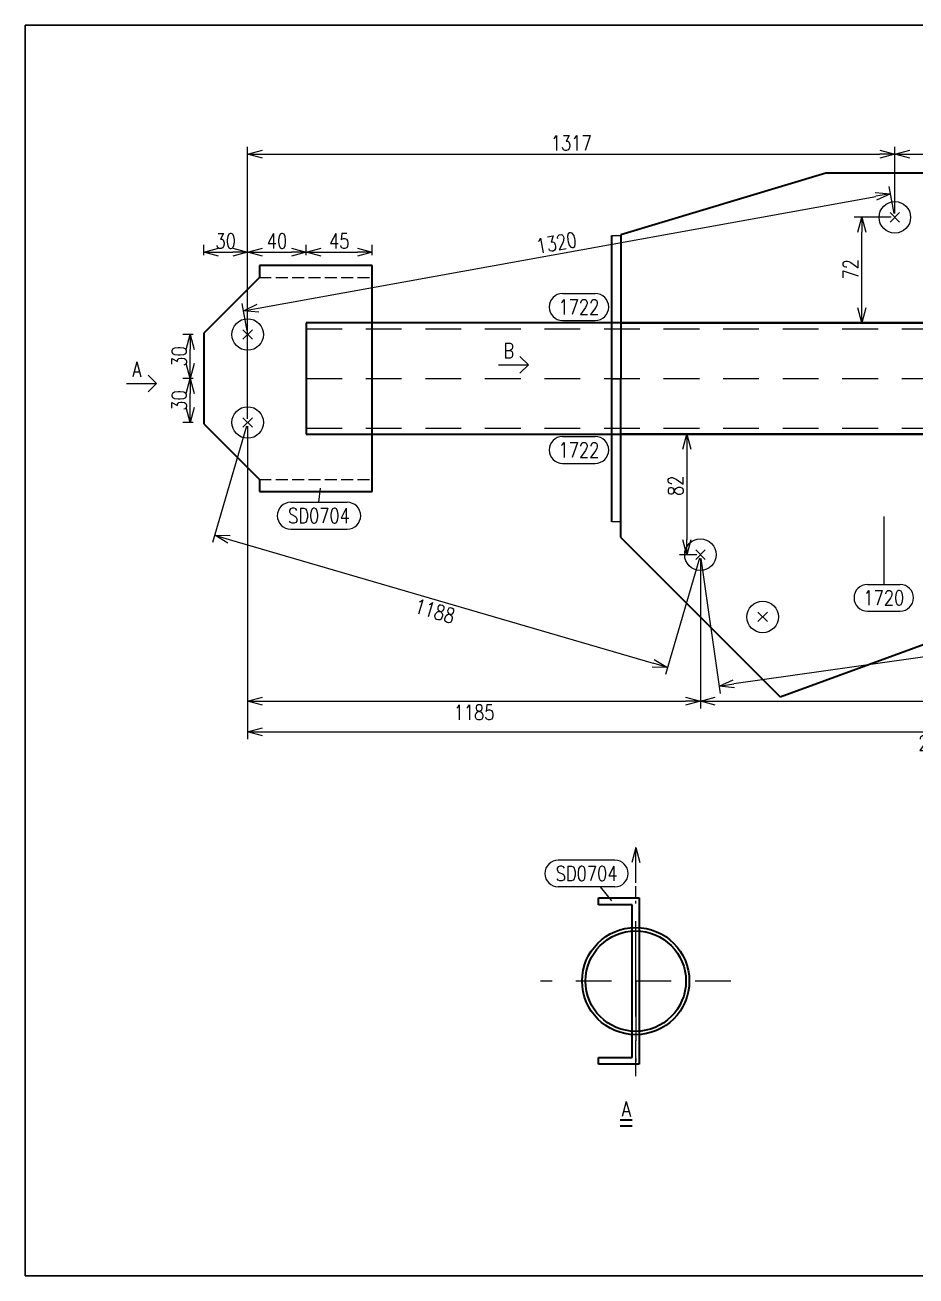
# Model space of a CAD drawing. Extents: x 154981 to 165753, y -86801 to -82885.
# Drawn here: x 159243.1 to 159392.7, y -83946.7 to -83736.7 of the extents above; entities that cross this region are included whole.
import ezdxf
from ezdxf.enums import TextEntityAlignment as Align

# ---------------------------------------------------------------- set-up
doc = ezdxf.new("R2010")
doc.units = 0
doc.header["$MEASUREMENT"] = 0
for name, pattern in [('虚线', [2.75, 2, -0.75]), ('长一点画线', [16.5, 10, -3, 0.5, -3]), ('长虚线', [10, 6, -4])]:
    doc.linetypes.add(name, pattern=pattern)
doc.layers.get('0').update_dxf_attribs({"linetype": 'CONTINUOUS', "lineweight": 25})
doc.layers.get('Defpoints').update_dxf_attribs({"linetype": 'CONTINUOUS'})
doc.layers.add('4', color=7, linetype='CONTINUOUS', lineweight=25)
doc.layers.add('5', color=7, linetype='CONTINUOUS', lineweight=25)
doc.styles.add('DimFont', font='simplex.shx', dxfattribs={"width": 0.8, "bigfont": 'gbhzfs.shx'})
doc.styles.get("Standard").update_dxf_attribs({"font": 'simplex.shx', "width": 0.7, "height": 3, "bigfont": 'gbhzfs.shx'})
doc.dimstyles.new('DHDxfDimStyleOpen30', dxfattribs={"dimtxt": 2.5, "dimasz": 2.5, "dimexe": 1.25, "dimexo": 0.625, "dimtad": 2, "dimtxsty": 'DimFont', "dimblk": 'OPEN30', "dimblk1": 'OPEN30', "dimblk2": 'OPEN30', "dimcen": 2.5, "dimadec": 0, "dimazin": 0, "dimtfac": 1, "dimtmove": 0, "dimatfit": 3, "dimfxl": 0, "dimarcsym": 0})

# ---------------------------------------------------------------- blocks, each defined once
blk = doc.blocks.new('_OPEN30')
at = {"color": 0, "linetype": 'ByBlock', "lineweight": -2}
for p, q in [((-1, 0.268), (0, 0)), ((0, 0), (-1, -0.268)), ((0, 0), (-1, 0))]:
    blk.add_line(p, q, dxfattribs=at)
blk = doc.blocks.new('*D823')
at = {"layer": '5', "color": 3, "linetype": 'Continuous', "lineweight": -2}
for p, q in [((159512.57, -83804.01), (159512.57, -83851.43)), ((159356.52, -83826.21), (159356.52, -83851.43)), ((159359.02, -83850.18), (159510.07, -83850.18))]:
    blk.add_line(p, q, dxfattribs=at)
at = {"layer": 'Defpoints', "color": 0, "linetype": 'Continuous'}
for p in [(159512.57, -83803.39), (159356.52, -83825.59), (159512.57, -83850.18)]:
    blk.add_point(p, dxfattribs=at)
at = {"layer": '5', "color": 3, "linetype": 'Continuous', "lineweight": -2, "xscale": 2.5, "yscale": 2.5, "zscale": 2.5, "rotation": 180}
blk.add_blockref('_OPEN30', (159356.52, -83850.18), dxfattribs=at)
at = {"layer": '5', "color": 3, "linetype": 'Continuous', "lineweight": -2, "xscale": 2.5, "yscale": 2.5, "zscale": 2.5}
blk.add_blockref('_OPEN30', (159512.57, -83850.18), dxfattribs=at)
at = {"layer": '5', "color": 6, "linetype": 'Continuous', "lineweight": 18, "insert": (159434.54, -83852.06), "char_height": 2.5, "attachment_point": 5, "line_spacing_factor": 0.6, "style": 'DimFont'}
blk.add_mtext('1510', dxfattribs=at)
blk = doc.blocks.new('*D822')
at = {"layer": '5', "color": 3, "linetype": 'Continuous', "lineweight": -2}
for p, q in [((159280.5, -83804.01), (159280.5, -83851.43)), ((159356.52, -83826.21), (159356.52, -83851.43)), ((159283, -83850.18), (159354.02, -83850.18))]:
    blk.add_line(p, q, dxfattribs=at)
at = {"layer": 'Defpoints', "color": 0, "linetype": 'Continuous'}
for p in [(159280.5, -83803.39), (159356.52, -83825.59), (159356.52, -83850.18)]:
    blk.add_point(p, dxfattribs=at)
at = {"layer": '5', "color": 3, "linetype": 'Continuous', "lineweight": -2, "xscale": 2.5, "yscale": 2.5, "zscale": 2.5, "rotation": 180}
blk.add_blockref('_OPEN30', (159280.5, -83850.18), dxfattribs=at)
at = {"layer": '5', "color": 3, "linetype": 'Continuous', "lineweight": -2, "xscale": 2.5, "yscale": 2.5, "zscale": 2.5}
blk.add_blockref('_OPEN30', (159356.52, -83850.18), dxfattribs=at)
at = {"layer": '5', "color": 6, "linetype": 'Continuous', "lineweight": 18, "insert": (159318.51, -83852.06), "char_height": 2.5, "attachment_point": 5, "line_spacing_factor": 0.6, "style": 'DimFont'}
blk.add_mtext('1185', dxfattribs=at)
blk = doc.blocks.new('*D820')
at = {"layer": '5', "color": 3, "linetype": 'Continuous', "lineweight": -2}
for p, q in [((159389.16, -83768.32), (159389.16, -83757.1)), ((159391.66, -83758.35), (159401.43, -83758.35)), ((159403.93, -83768.32), (159403.93, -83757.1))]:
    blk.add_line(p, q, dxfattribs=at)
at = {"layer": 'Defpoints', "color": 0, "linetype": 'Continuous'}
for p in [(159403.93, -83758.35), (159389.16, -83768.95), (159403.93, -83768.95)]:
    blk.add_point(p, dxfattribs=at)
at = {"layer": '5', "color": 3, "linetype": 'Continuous', "lineweight": -2, "xscale": 2.5, "yscale": 2.5, "zscale": 2.5, "rotation": 180}
blk.add_blockref('_OPEN30', (159389.16, -83758.35), dxfattribs=at)
at = {"layer": '5', "color": 3, "linetype": 'Continuous', "lineweight": -2, "xscale": 2.5, "yscale": 2.5, "zscale": 2.5}
blk.add_blockref('_OPEN30', (159403.93, -83758.35), dxfattribs=at)
at = {"layer": '5', "color": 6, "linetype": 'Continuous', "lineweight": 18, "insert": (159396.54, -83756.48), "char_height": 2.5, "attachment_point": 5, "line_spacing_factor": 0.6, "style": 'DimFont'}
blk.add_mtext('60', dxfattribs=at)
blk = doc.blocks.new('*D819')
at = {"layer": '5', "color": 3, "linetype": 'Continuous', "lineweight": -2}
for p, q in [((159280.5, -83802.76), (159280.5, -83757.1)), ((159283, -83758.35), (159386.66, -83758.35)), ((159389.16, -83768.32), (159389.16, -83757.1))]:
    blk.add_line(p, q, dxfattribs=at)
at = {"layer": 'Defpoints', "color": 0, "linetype": 'Continuous'}
for p in [(159389.16, -83758.35), (159389.16, -83768.95), (159280.5, -83803.39)]:
    blk.add_point(p, dxfattribs=at)
at = {"layer": '5', "color": 3, "linetype": 'Continuous', "lineweight": -2, "xscale": 2.5, "yscale": 2.5, "zscale": 2.5, "rotation": 180}
blk.add_blockref('_OPEN30', (159280.5, -83758.35), dxfattribs=at)
at = {"layer": '5', "color": 3, "linetype": 'Continuous', "lineweight": -2, "xscale": 2.5, "yscale": 2.5, "zscale": 2.5}
blk.add_blockref('_OPEN30', (159389.16, -83758.35), dxfattribs=at)
at = {"layer": '5', "color": 6, "linetype": 'Continuous', "lineweight": 18, "insert": (159334.83, -83756.48), "char_height": 2.5, "attachment_point": 5, "line_spacing_factor": 0.6, "style": 'DimFont'}
blk.add_mtext('1317', dxfattribs=at)
blk = doc.blocks.new('*D818')
at = {"layer": '5', "color": 3, "linetype": 'Continuous', "lineweight": -2}
for p, q in [((159280.5, -83804.01), (159280.5, -83856.56)), ((159512.57, -83804.01), (159512.57, -83856.56)), ((159283, -83855.31), (159510.07, -83855.31))]:
    blk.add_line(p, q, dxfattribs=at)
at = {"layer": 'Defpoints', "color": 0, "linetype": 'Continuous'}
for p in [(159280.5, -83803.39), (159512.57, -83803.39), (159512.57, -83855.31)]:
    blk.add_point(p, dxfattribs=at)
at = {"layer": '5', "color": 3, "linetype": 'Continuous', "lineweight": -2, "xscale": 2.5, "yscale": 2.5, "zscale": 2.5, "rotation": 180}
blk.add_blockref('_OPEN30', (159280.5, -83855.31), dxfattribs=at)
at = {"layer": '5', "color": 3, "linetype": 'Continuous', "lineweight": -2, "xscale": 2.5, "yscale": 2.5, "zscale": 2.5}
blk.add_blockref('_OPEN30', (159512.57, -83855.31), dxfattribs=at)
at = {"layer": '5', "color": 6, "linetype": 'Continuous', "lineweight": 18, "insert": (159396.54, -83857.18), "char_height": 2.5, "attachment_point": 5, "line_spacing_factor": 0.6, "style": 'DimFont'}
blk.add_mtext('2694', dxfattribs=at)
blk = doc.blocks.new('*D817')
at = {"layer": '5', "color": 3, "linetype": 'Continuous', "lineweight": -2}
for p, q in [((159355.89, -83805.36), (159352.99, -83805.36)), ((159354.24, -83807.86), (159354.24, -83823.09)), ((159355.89, -83825.59), (159352.99, -83825.59))]:
    blk.add_line(p, q, dxfattribs=at)
at = {"layer": 'Defpoints', "color": 0, "linetype": 'Continuous'}
for p in [(159356.52, -83805.36), (159354.24, -83825.59), (159356.52, -83825.59)]:
    blk.add_point(p, dxfattribs=at)
at = {"layer": '5', "color": 3, "linetype": 'Continuous', "lineweight": -2, "xscale": 2.5, "yscale": 2.5, "zscale": 2.5}
for p, rotation in [((159354.24, -83805.36), 90), ((159354.24, -83825.59), 270)]:
    blk.add_blockref('_OPEN30', p, dxfattribs=dict(at, rotation=rotation))
at = {"layer": '5', "color": 6, "linetype": 'Continuous', "lineweight": 18, "insert": (159352.37, -83814.01), "char_height": 2.5, "attachment_point": 5, "rotation": 90, "line_spacing_factor": 0.6, "style": 'DimFont'}
blk.add_mtext('82', dxfattribs=at)
blk = doc.blocks.new('*D815')
at = {"layer": '5', "color": 3, "linetype": 'Continuous', "lineweight": -2}
for p, q in [((159388.54, -83768.95), (159382.35, -83768.95)), ((159383.6, -83784.15), (159383.6, -83771.45)), ((159388.54, -83786.65), (159382.35, -83786.65))]:
    blk.add_line(p, q, dxfattribs=at)
at = {"layer": 'Defpoints', "color": 0, "linetype": 'Continuous'}
for p in [(159383.6, -83768.95), (159389.16, -83768.95), (159389.16, -83786.65)]:
    blk.add_point(p, dxfattribs=at)
at = {"layer": '5', "color": 3, "linetype": 'Continuous', "lineweight": -2, "xscale": 2.5, "yscale": 2.5, "zscale": 2.5}
for p, rotation in [((159383.6, -83768.95), 90), ((159383.6, -83786.65), 270)]:
    blk.add_blockref('_OPEN30', p, dxfattribs=dict(at, rotation=rotation))
at = {"layer": '5', "color": 6, "linetype": 'Continuous', "lineweight": 18, "insert": (159381.73, -83777.67), "char_height": 2.5, "attachment_point": 5, "rotation": 90, "line_spacing_factor": 0.6, "style": 'DimFont'}
blk.add_mtext('72', dxfattribs=at)
blk = doc.blocks.new('*D814')
at = {"layer": '5', "color": 3, "linetype": 'Continuous', "lineweight": -2}
for p, q in [((159512.66, -83804.01), (159515.88, -83826.66)), ((159356.61, -83826.21), (159359.83, -83848.86)), ((159513.23, -83825.78), (159362.13, -83847.27))]:
    blk.add_line(p, q, dxfattribs=at)
at = {"layer": 'Defpoints', "color": 0, "linetype": 'Continuous'}
for p in [(159512.57, -83803.39), (159356.52, -83825.59), (159359.65, -83847.63)]:
    blk.add_point(p, dxfattribs=at)
at = {"layer": '5', "color": 3, "linetype": 'Continuous', "lineweight": -2, "xscale": 2.5, "yscale": 2.5, "zscale": 2.5}
for p, rotation in [((159515.71, -83825.42), 8.096775266999519), ((159359.65, -83847.63), 188.0967752669995)]:
    blk.add_blockref('_OPEN30', p, dxfattribs=dict(at, rotation=rotation))
at = {"layer": '5', "color": 6, "linetype": 'Continuous', "lineweight": 18, "insert": (159437.09, -83838.5), "char_height": 2.5, "attachment_point": 5, "rotation": 8.0968, "line_spacing_factor": 0.6, "style": 'DimFont'}
blk.add_mtext('1513', dxfattribs=at)
blk = doc.blocks.new('*D813')
at = {"layer": '5', "color": 3, "linetype": 'Continuous', "lineweight": -2}
for p, q in [((159280.32, -83803.99), (159274.62, -83823.51)), ((159277.37, -83823.01), (159348.59, -83843.81)), ((159356.34, -83826.19), (159350.64, -83845.71))]:
    blk.add_line(p, q, dxfattribs=at)
at = {"layer": 'Defpoints', "color": 0, "linetype": 'Continuous'}
for p in [(159280.5, -83803.39), (159356.52, -83825.59), (159350.99, -83844.51)]:
    blk.add_point(p, dxfattribs=at)
at = {"layer": '5', "color": 3, "linetype": 'Continuous', "lineweight": -2, "xscale": 2.5, "yscale": 2.5, "zscale": 2.5}
for p, rotation in [((159274.97, -83822.31), 163.7202665665689), ((159350.99, -83844.51), 343.7202665665689)]:
    blk.add_blockref('_OPEN30', p, dxfattribs=dict(at, rotation=rotation))
at = {"layer": '5', "color": 6, "linetype": 'Continuous', "lineweight": 18, "insert": (159311.92, -83835.05), "char_height": 2.5, "attachment_point": 5, "rotation": 343.7203, "line_spacing_factor": 0.6, "style": 'DimFont'}
blk.add_mtext('1188', dxfattribs=at)
blk = doc.blocks.new('*D811')
at = {"layer": '5', "color": 3, "linetype": 'Continuous', "lineweight": -2}
for p, q in [((159389.05, -83768.33), (159388.22, -83763.75)), ((159282.24, -83784.21), (159385.98, -83765.43)), ((159280.39, -83788.01), (159279.56, -83783.43))]:
    blk.add_line(p, q, dxfattribs=at)
at = {"layer": 'Defpoints', "color": 0, "linetype": 'Continuous'}
for p in [(159388.44, -83764.98), (159389.16, -83768.95), (159280.5, -83788.62)]:
    blk.add_point(p, dxfattribs=at)
at = {"layer": '5', "color": 3, "linetype": 'Continuous', "lineweight": -2, "xscale": 2.5, "yscale": 2.5, "zscale": 2.5}
for p, rotation in [((159388.44, -83764.98), 10.26394791456371), ((159279.78, -83784.66), 190.2639479145637)]:
    blk.add_blockref('_OPEN30', p, dxfattribs=dict(at, rotation=rotation))
at = {"layer": '5', "color": 6, "linetype": 'Continuous', "lineweight": 18, "insert": (159332.34, -83773.24), "char_height": 2.5, "attachment_point": 5, "rotation": 10.2639, "line_spacing_factor": 0.6, "style": 'DimFont'}
blk.add_mtext('1320', dxfattribs=at)
blk = doc.blocks.new('板孔21.5')
at = {"layer": '5', "color": 7, "linetype": 'Continuous', "lineweight": 13}
for p, q in [((-0.3, -0.3), (0.3, 0.3)), ((0.3, -0.3), (-0.3, 0.3))]:
    blk.add_line(p, q, dxfattribs=at)
blk.add_circle((0, 0), 1, dxfattribs=at)
blk = doc.blocks.new('*D805')
at = {"layer": '5', "color": 3, "linetype": 'Continuous', "lineweight": -2}
for p, q in [((159271.37, -83788.62), (159269.62, -83788.62)), ((159270.87, -83793.51), (159270.87, -83791.12)), ((159271.37, -83796.01), (159269.62, -83796.01))]:
    blk.add_line(p, q, dxfattribs=at)
at = {"layer": 'Defpoints', "color": 0, "linetype": 'Continuous'}
for p in [(159270.87, -83788.62), (159271.99, -83788.62), (159271.99, -83796.01)]:
    blk.add_point(p, dxfattribs=at)
at = {"layer": '5', "color": 3, "linetype": 'Continuous', "lineweight": -2, "xscale": 2.5, "yscale": 2.5, "zscale": 2.5}
for p, rotation in [((159270.87, -83788.62), 90), ((159270.87, -83796.01), 270)]:
    blk.add_blockref('_OPEN30', p, dxfattribs=dict(at, rotation=rotation))
at = {"layer": '5', "color": 6, "linetype": 'Continuous', "lineweight": 18, "insert": (159268.99, -83792.31), "char_height": 2.5, "attachment_point": 5, "rotation": 90, "line_spacing_factor": 0.6, "style": 'DimFont'}
blk.add_mtext('30', dxfattribs=at)
blk = doc.blocks.new('*D804')
at = {"layer": '5', "color": 3, "linetype": 'Continuous', "lineweight": -2}
for p, q in [((159271.37, -83796.01), (159269.62, -83796.01)), ((159270.87, -83800.89), (159270.87, -83798.51)), ((159271.37, -83803.39), (159269.62, -83803.39))]:
    blk.add_line(p, q, dxfattribs=at)
at = {"layer": 'Defpoints', "color": 0, "linetype": 'Continuous'}
for p in [(159270.87, -83796.01), (159271.99, -83796.01), (159271.99, -83803.39)]:
    blk.add_point(p, dxfattribs=at)
at = {"layer": '5', "color": 3, "linetype": 'Continuous', "lineweight": -2, "xscale": 2.5, "yscale": 2.5, "zscale": 2.5}
for p, rotation in [((159270.87, -83796.01), 90), ((159270.87, -83803.39), 270)]:
    blk.add_blockref('_OPEN30', p, dxfattribs=dict(at, rotation=rotation))
at = {"layer": '5', "color": 6, "linetype": 'Continuous', "lineweight": 18, "insert": (159268.99, -83799.7), "char_height": 2.5, "attachment_point": 5, "rotation": 90, "line_spacing_factor": 0.6, "style": 'DimFont'}
blk.add_mtext('30', dxfattribs=at)
blk = doc.blocks.new('*D803')
at = {"layer": '5', "color": 3, "linetype": 'Continuous', "lineweight": -2}
for p, q in [((159290.34, -83775.31), (159290.34, -83773.56)), ((159292.84, -83774.81), (159298.92, -83774.81)), ((159301.42, -83775.31), (159301.42, -83773.56))]:
    blk.add_line(p, q, dxfattribs=at)
at = {"layer": 'Defpoints', "color": 0, "linetype": 'Continuous'}
for p in [(159301.42, -83774.81), (159290.34, -83775.93), (159301.42, -83775.93)]:
    blk.add_point(p, dxfattribs=at)
at = {"layer": '5', "color": 3, "linetype": 'Continuous', "lineweight": -2, "xscale": 2.5, "yscale": 2.5, "zscale": 2.5, "rotation": 180}
blk.add_blockref('_OPEN30', (159290.34, -83774.81), dxfattribs=at)
at = {"layer": '5', "color": 3, "linetype": 'Continuous', "lineweight": -2, "xscale": 2.5, "yscale": 2.5, "zscale": 2.5}
blk.add_blockref('_OPEN30', (159301.42, -83774.81), dxfattribs=at)
at = {"layer": '5', "color": 6, "linetype": 'Continuous', "lineweight": 18, "insert": (159295.88, -83772.93), "char_height": 2.5, "attachment_point": 5, "line_spacing_factor": 0.6, "style": 'DimFont'}
blk.add_mtext('45', dxfattribs=at)
blk = doc.blocks.new('*D802')
at = {"layer": '5', "color": 3, "linetype": 'Continuous', "lineweight": -2}
for p, q in [((159280.5, -83775.31), (159280.5, -83773.56)), ((159283, -83774.81), (159287.84, -83774.81)), ((159290.34, -83775.31), (159290.34, -83773.56))]:
    blk.add_line(p, q, dxfattribs=at)
at = {"layer": 'Defpoints', "color": 0, "linetype": 'Continuous'}
for p in [(159290.34, -83774.81), (159280.5, -83775.93), (159290.34, -83775.93)]:
    blk.add_point(p, dxfattribs=at)
at = {"layer": '5', "color": 3, "linetype": 'Continuous', "lineweight": -2, "xscale": 2.5, "yscale": 2.5, "zscale": 2.5, "rotation": 180}
blk.add_blockref('_OPEN30', (159280.5, -83774.81), dxfattribs=at)
at = {"layer": '5', "color": 3, "linetype": 'Continuous', "lineweight": -2, "xscale": 2.5, "yscale": 2.5, "zscale": 2.5}
blk.add_blockref('_OPEN30', (159290.34, -83774.81), dxfattribs=at)
at = {"layer": '5', "color": 6, "linetype": 'Continuous', "lineweight": 18, "insert": (159285.42, -83772.93), "char_height": 2.5, "attachment_point": 5, "line_spacing_factor": 0.6, "style": 'DimFont'}
blk.add_mtext('40', dxfattribs=at)
blk = doc.blocks.new('*D801')
at = {"layer": '5', "color": 3, "linetype": 'Continuous', "lineweight": -2}
for p, q in [((159273.12, -83775.31), (159273.12, -83773.56)), ((159275.62, -83774.81), (159278, -83774.81)), ((159280.5, -83775.31), (159280.5, -83773.56))]:
    blk.add_line(p, q, dxfattribs=at)
at = {"layer": 'Defpoints', "color": 0, "linetype": 'Continuous'}
for p in [(159280.5, -83774.81), (159273.12, -83775.93), (159280.5, -83775.93)]:
    blk.add_point(p, dxfattribs=at)
at = {"layer": '5', "color": 3, "linetype": 'Continuous', "lineweight": -2, "xscale": 2.5, "yscale": 2.5, "zscale": 2.5, "rotation": 180}
blk.add_blockref('_OPEN30', (159273.12, -83774.81), dxfattribs=at)
at = {"layer": '5', "color": 3, "linetype": 'Continuous', "lineweight": -2, "xscale": 2.5, "yscale": 2.5, "zscale": 2.5}
blk.add_blockref('_OPEN30', (159280.5, -83774.81), dxfattribs=at)
at = {"layer": '5', "color": 6, "linetype": 'Continuous', "lineweight": 18, "insert": (159276.81, -83772.93), "char_height": 2.5, "attachment_point": 5, "line_spacing_factor": 0.6, "style": 'DimFont'}
blk.add_mtext('30', dxfattribs=at)
blk = doc.blocks.new('CTDHK')
at = {"color": 0, "linetype": 'Continuous'}
for p, q in [((0, 210), (297, 210)), ((0, 0), (0, 210)), ((297, 0), (0, 0))]:
    blk.add_line(p, q, dxfattribs=at)

msp = doc.modelspace()

# ---------------------------------------------------------------- linework, layer by layer
at = {"color": 3, "linetype": 'Continuous'}
msp.add_line((159292.45853, -83816.78743), (159292.75359, -83814.40611), dxfattribs=at)
at = {"layer": '4', "color": 1, "linetype": 'Continuous', "lineweight": 18}
msp.add_lwpolyline([(159243.11666, -83736.66733), (159243.11666, -83946.66733), (159540.11666, -83946.66733), (159540.11666, -83736.66733)], close=True, dxfattribs=at)
at = {"layer": '5', "color": 7, "linetype": 'Continuous', "lineweight": 35}
for p, q in [((159377.59404, -83761.56429), (159343.13969, -83771.88985)), ((159415.49382, -83761.56429), (159377.59404, -83761.56429)), ((159341.66308, -83796.10918), (159341.66308, -83771.97709)), ((159343.13969, -83771.88985), (159343.13969, -83786.65455)), ((159343.13969, -83771.97709), (159343.13969, -83796.10918)), ((159301.41845, -83777.05655), (159282.46856, -83777.05655)), ((159282.46856, -83777.05655), (159282.46856, -83779.02537)), ((159301.41845, -83814.95633), (159301.41845, -83777.05655)), ((159282.46856, -83779.02537), (159273.11666, -83788.37726)), ((159502.72651, -83786.65455), (159290.34384, -83786.65455)), ((159290.34384, -83786.65455), (159290.34384, -83805.35833)), ((159343.13969, -83786.65455), (159449.94817, -83786.65455)), ((159273.11666, -83788.37726), (159273.11666, -83803.63562)), ((159341.64295, -83820.05704), (159341.64295, -83796.00644)), ((159343.11957, -83796.00644), (159343.11957, -83820.05704)), ((159273.11666, -83803.63562), (159282.46856, -83812.98751)), ((159290.34384, -83805.35833), (159502.72651, -83805.35833)), ((159343.11957, -83805.35833), (159343.11957, -83822.63161)), ((159449.94817, -83805.35833), (159343.11957, -83805.35833)), ((159282.46856, -83812.98751), (159282.46856, -83814.95633)), ((159282.46856, -83814.95633), (159301.41845, -83814.95633)), ((159369.91876, -83849.4308), (159449.94817, -83820.12448)), ((159343.11957, -83822.63161), (159369.91876, -83849.4308)), ((159339.4166, -83884.33962), (159339.4166, -83883.20576)), ((159339.4166, -83883.20576), (159346.21975, -83883.20576)), ((159345.0859, -83884.33962), (159339.4166, -83884.33962)), ((159345.0859, -83909.99317), (159345.0859, -83884.33962)), ((159346.21975, -83883.20576), (159346.21975, -83911.12702)), ((159339.4166, -83909.99317), (159345.0859, -83909.99317)), ((159339.4166, -83911.12702), (159339.4166, -83909.99317)), ((159346.21975, -83911.12702), (159339.4166, -83911.12702))]:
    msp.add_line(p, q, dxfattribs=at)
at = {"layer": '5', "color": 7, "linetype": '虚线', "lineweight": 18}
for p, q in [((159341.66308, -83771.97709), (159343.13969, -83771.97709)), ((159282.46856, -83779.02537), (159301.41845, -83779.02537)), ((159341.64295, -83796.00644), (159343.11957, -83796.00644)), ((159343.13969, -83796.10918), (159341.66308, -83796.10918)), ((159282.46856, -83812.98751), (159301.41845, -83812.98751)), ((159343.11957, -83820.05704), (159341.64295, -83820.05704))]:
    msp.add_line(p, q, dxfattribs=at)
at = {"layer": '5', "color": 3, "linetype": 'Continuous', "lineweight": 18}
for p, q in [((159333.36666, -83781.75644), (159338.86666, -83781.75644)), ((159333.36666, -83786.25644), (159338.86666, -83786.25644)), ((159333.36666, -83805.75644), (159338.86666, -83805.75644)), ((159333.36666, -83810.25644), (159338.86666, -83810.25644)), ((159287.72535, -83816.79158), (159297.22535, -83816.79158)), ((159387.31329, -83819.17621), (159387.30711, -83830.57433)), ((159287.72535, -83821.29158), (159297.22535, -83821.29158)), ((159384.55711, -83830.57433), (159390.05711, -83830.57433)), ((159384.55711, -83835.07433), (159390.05711, -83835.07433)), ((159342.15171, -83876.85339), (159332.65171, -83876.85339)), ((159342.15171, -83881.35339), (159332.65171, -83881.35339)), ((159341.66968, -83883.69443), (159339.71953, -83881.35851))]:
    msp.add_line(p, q, dxfattribs=at)
at = {"layer": '5', "color": 7, "linetype": '长虚线', "lineweight": 18}
for p, q in [((159290.34384, -83787.65455), (159502.72651, -83787.65455)), ((159290.34384, -83804.35833), (159502.72651, -83804.35833))]:
    msp.add_line(p, q, dxfattribs=at)
at = {"layer": '5', "color": 6, "linetype": 'Continuous', "lineweight": 13}
for p, q in [((159322.63848, -83793.70318), (159327.63848, -83793.70318)), ((159327.63848, -83793.70318), (159326.22426, -83792.28897)), ((159327.63848, -83793.70318), (159326.22426, -83795.1174)), ((159265.18145, -83796.8367), (159263.76723, -83795.42248)), ((159260.18145, -83796.8367), (159265.18145, -83796.8367)), ((159265.18145, -83796.8367), (159263.76723, -83798.25091))]:
    msp.add_line(p, q, dxfattribs=at)
at = {"layer": '5', "color": 56, "linetype": '长虚线', "lineweight": 18}
msp.add_line((159290.34384, -83796.00644), (159502.72651, -83796.00644), dxfattribs=at)
at = {"layer": '5', "color": 7, "linetype": '长一点画线', "lineweight": 18}
for p, q in [((159345.65282, -83874.75901), (159344.98295, -83877.25901)), ((159345.65282, -83874.75901), (159344.98295, -83877.25901)), ((159345.65282, -83874.75901), (159346.3227, -83877.25901)), ((159345.65282, -83874.75901), (159346.3227, -83877.25901)), ((159345.65282, -83897.16639), (159345.65282, -83874.75901))]:
    msp.add_line(p, q, dxfattribs=at)
at = {"layer": '5', "color": 240, "linetype": '长虚线', "lineweight": 18}
for p, q in [((159345.65282, -83913.12702), (159345.65282, -83881.20576)), ((159361.61345, -83897.16639), (159329.69219, -83897.16639))]:
    msp.add_line(p, q, dxfattribs=at)
at = {"layer": '5', "color": 240, "linetype": '长一点画线', "lineweight": 18}
for q in [(159345.65282, -83883.20576), (159345.65282, -83911.12702)]:
    msp.add_line((159345.65282, -83897.16639), q, dxfattribs=at)
at = {"layer": '5', "color": 3, "linetype": 'Continuous', "lineweight": 35}
for p, q in [((159345.06507, -83920.50978), (159343.06507, -83920.50978)), ((159345.06507, -83921.50978), (159343.06507, -83921.50978))]:
    msp.add_line(p, q, dxfattribs=at)
at = {"layer": '5', "color": 7, "linetype": 'Continuous', "lineweight": 35}
for radius in [9, 9, 8.43307, 8.43307]:
    msp.add_circle((159345.65282, -83897.16639), radius, dxfattribs=at)
at = {"layer": '5', "color": 3, "linetype": 'Continuous', "lineweight": 18}
for centre, start, end in [((159333.36666, -83784.00644), 90, 270), ((159338.86666, -83784.00644), 270, 90), ((159333.36666, -83808.00644), 90, 270), ((159338.86666, -83808.00644), 270, 90), ((159287.72535, -83819.04158), 90, 270), ((159297.22535, -83819.04158), 270, 90), ((159384.55711, -83832.82433), 90, 270), ((159390.05711, -83832.82433), 270, 90), ((159332.65171, -83879.10339), 90, 270), ((159342.15171, -83879.10339), 270, 90)]:
    msp.add_arc(centre, 2.25, start, end, dxfattribs=at)

# ---------------------------------------------------------------- block references
at = {"color": 2, "linetype": 'Continuous'}
msp.add_blockref('CTDHK', (159243.11666, -83946.66733), dxfattribs=at)
at = {"layer": '5', "color": 7, "linetype": 'Continuous', "lineweight": 35, "xscale": 2.646000000007916, "yscale": 2.645999999993364, "zscale": 2.646}
for p in [(159389.16086, -83768.94692), (159280.49974, -83788.62337), (159280.49974, -83803.38951), (159356.51916, -83825.58996), (159366.96041, -83836.03121)]:
    msp.add_blockref('板孔21.5', p, dxfattribs=at)

# ---------------------------------------------------------------- texts
at = {"layer": '5', "color": 6, "linetype": 'Continuous', "lineweight": 18, "width": 0.8}
for s, p in [('1722', (159336.11666, -83784.00644)), ('1722', (159336.11666, -83808.00644)), ('SD0704', (159292.47535, -83819.04158)), ('1720', (159387.30711, -83832.82433)), ('SD0704', (159337.40171, -83879.10339))]:
    msp.add_text(s, height=2.5, dxfattribs=at).set_placement(p, align=Align.MIDDLE_CENTER)
at = {"layer": '5', "color": 6, "linetype": 'Continuous', "lineweight": 13, "width": 0.8}
for s, p in [('B', (159324.33648, -83791.33829)), ('A', (159261.87945, -83794.47181))]:
    msp.add_text(s, height=2.5, dxfattribs=at).set_placement(p, align=Align.MIDDLE_CENTER)
at = {"layer": '5', "color": 6, "linetype": 'Continuous', "lineweight": 18, "width": 0.8}
msp.add_text('A', height=2.5, dxfattribs=at).set_placement((159344.06507, -83917.38478), align=Align.TOP_CENTER)

# ---------------------------------------------------------------- dimensions: what is measured, and where the dimension line sits
at = {"layer": '5', "color": 3, "linetype": 'Continuous', "lineweight": 18}
for base, p1, p2, text, picture, middle in [((159389.16086, -83758.35341), (159280.49974, -83803.38951), (159389.16086, -83768.94692), '1317', '*D819', (159334.8303, -83758.35341)), ((159403.927, -83758.35341), (159389.16086, -83768.94692), (159403.927, -83768.94692), '60', '*D820', (159396.54393, -83758.35341)), ((159356.51916, -83850.1808), (159280.49974, -83803.38951), (159356.51916, -83825.58996), '1185', '*D822', (159318.50945, -83850.1808)), ((159512.57061, -83855.3058), (159280.49974, -83803.38951), (159512.57061, -83803.38951), '2694', '*D818', (159396.53518, -83855.3058)), ((159512.57061, -83850.1808), (159356.51916, -83825.58996), (159512.57061, -83803.38951), '1510', '*D823', (159434.54489, -83850.1808))]:
    dim = msp.add_linear_dim(base=base, p1=p1, p2=p2, text=text, dimstyle='DHDxfDimStyleOpen30', override={"dimtxt": 2.5, "dimclrd": 3, "dimclre": 3, "dimclrt": 6}, dxfattribs=at)
    dim.commit()
    dim.dimension.update_dxf_attribs({"geometry": picture, "text_midpoint": middle, "dimtype": 160})
for base, p1, p2, angle, text, picture, middle in [((159388.443, -83764.98264), (159280.49974, -83788.62337), (159389.16086, -83768.94692), 10.2639479, '1320', '*D811', (159332.67349, -83775.08143)), ((159383.60455, -83768.94692), (159389.16086, -83786.65455), (159389.16086, -83768.94692), 90, '72', '*D815', (159383.60455, -83777.66617)), ((159350.99333, -83844.51169), (159280.49974, -83803.38951), (159356.51916, -83825.58996), 343.7202666, '1188', '*D813', (159312.44567, -83833.25437)), ((159359.65396, -83847.62512), (159512.57061, -83803.38951), (159356.51916, -83825.58996), 188.0967753, '1513', '*D814', (159436.82585, -83836.64636)), ((159354.24166, -83825.58996), (159356.51916, -83805.35833), (159356.51916, -83825.58996), 270, '82', '*D817', (159354.24166, -83814.00644))]:
    dim = msp.add_linear_dim(base=base, p1=p1, p2=p2, angle=angle, text=text, dimstyle='DHDxfDimStyleOpen30', override={"dimtxt": 2.5, "dimclrd": 3, "dimclre": 3, "dimclrt": 6}, dxfattribs=at)
    dim.commit()
    dim.dimension.update_dxf_attribs({"geometry": picture, "text_midpoint": middle, "dimtype": 161})
at = {"layer": '5', "color": 6, "linetype": 'Continuous', "lineweight": 18}
for base, p1, p2, text, picture, middle in [((159280.49974, -83774.80655), (159273.11666, -83775.93155), (159280.49974, -83775.93155), '30', '*D801', (159276.8082, -83774.80655)), ((159290.34384, -83774.80655), (159280.49974, -83775.93155), (159290.34384, -83775.93155), '40', '*D802', (159285.42179, -83774.80655)), ((159301.41845, -83774.80655), (159290.34384, -83775.93155), (159301.41845, -83775.93155), '45', '*D803', (159295.88114, -83774.80655))]:
    dim = msp.add_linear_dim(base=base, p1=p1, p2=p2, text=text, dimstyle='DHDxfDimStyleOpen30', override={"dimtxt": 2.5, "dimclrd": 3, "dimclre": 3, "dimclrt": 6}, dxfattribs=at)
    dim.commit()
    dim.dimension.update_dxf_attribs({"geometry": picture, "text_midpoint": middle, "dimtype": 160})
for base, p1, p2, picture, middle in [((159270.86666, -83788.62337), (159271.99166, -83796.00644), (159271.99166, -83788.62337), '*D805', (159270.86666, -83792.3149)), ((159270.86666, -83796.00644), (159271.99166, -83803.38951), (159271.99166, -83796.00644), '*D804', (159270.86666, -83799.69798))]:
    dim = msp.add_linear_dim(base=base, p1=p1, p2=p2, angle=90, text='30', dimstyle='DHDxfDimStyleOpen30', override={"dimtxt": 2.5, "dimclrd": 3, "dimclre": 3, "dimclrt": 6}, dxfattribs=at)
    dim.commit()
    dim.dimension.update_dxf_attribs({"geometry": picture, "text_midpoint": middle, "dimtype": 160})

doc.saveas('drawing.dxf')
